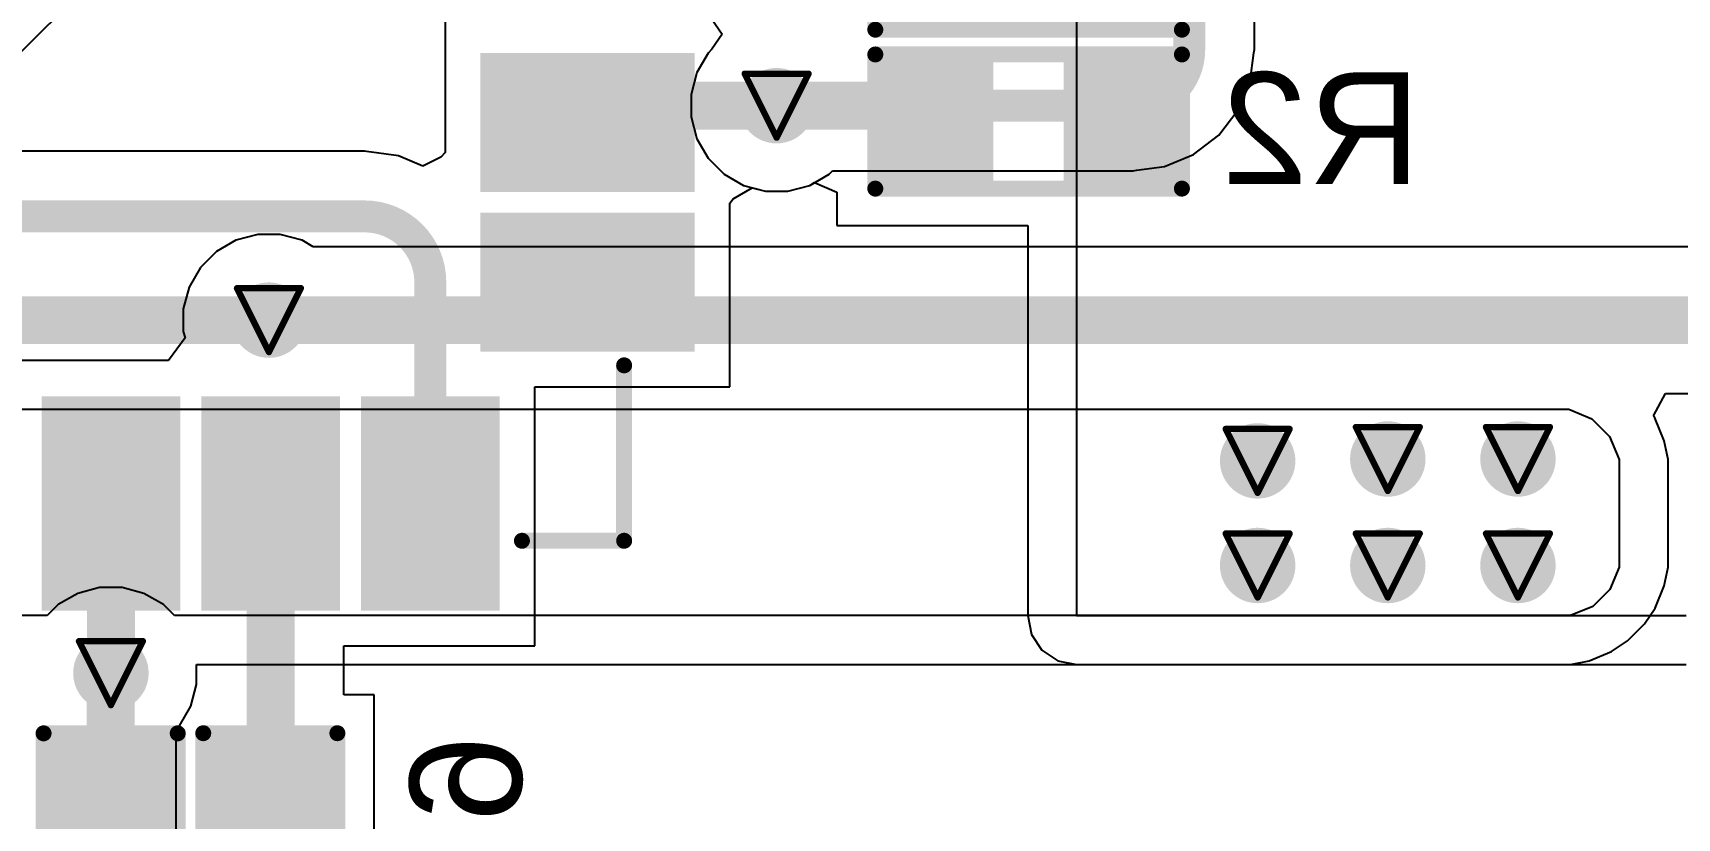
# Model space of a CAD drawing. Header units: inches. Extents: x -18 to 217, y -14 to 159.
# Drawn here: x 14.32 to 27.39, y 45.71 to 51.96 of the extents above; entities that cross this region are included whole.
import ezdxf

# ---------------------------------------------------------------- set-up
doc = ezdxf.new("R2010")
doc.units = ezdxf.units.IN
for name, color, linetype in [('Bottom Layer', 5, 'Continuous'), ('Bottom Overlay', 54, 'Continuous'), ('Bottom Paste', 16, 'Continuous'), ('Bottom Solder', 6, 'Continuous'), ('Drill Drawing', 1, 'Continuous'), ('Top Layer', 1, 'Continuous'), ('Via Holes', 16, 'Continuous')]:
    doc.layers.add(name, color=color, linetype=linetype)
doc.styles.add('Arial', font='', dxfattribs={"height": 0.2})
doc.styles.get('Arial').set_extended_font_data('Arial')

# ---------------------------------------------------------------- blocks, each defined once
blk = doc.blocks.new('41_SMD_UFL_M______B_3')
at = {"layer": 'Bottom Layer'}
for points in [[(6.17000163, 9.62999979), (6.17000163, 8.13000025), (5.270000889999999, 8.13000025), (5.270000889999999, 9.62999979)], [(7.44000163, 9.62999979), (7.44000163, 8.13000025), (6.54000089, 8.13000025), (6.54000089, 9.62999979)], [(8.00000051, 8.080000349999999), (9.500000049999999, 8.080000349999999), (9.500000049999999, 7.179999609999999), (8.00000051, 7.179999609999999)], [(8.00000051, 6.810000349999999), (9.500000049999999, 6.810000349999999), (9.500000049999999, 5.90999961), (8.00000051, 5.90999961)], [(8.00000051, 5.54000035), (9.500000049999999, 5.54000035), (9.500000049999999, 4.63999961), (8.00000051, 4.63999961)]]:
    blk.add_hatch(color=5, dxfattribs=at).paths.add_polyline_path(points)
at = {"layer": 'Bottom Paste'}
for points in [[(6.17000163, 9.62999979), (6.17000163, 8.13000025), (5.270000889999999, 8.13000025), (5.270000889999999, 9.62999979)], [(7.44000163, 9.62999979), (7.44000163, 8.13000025), (6.54000089, 8.13000025), (6.54000089, 9.62999979)], [(8.00000051, 8.080000349999999), (9.500000049999999, 8.080000349999999), (9.500000049999999, 7.179999609999999), (8.00000051, 7.179999609999999)], [(8.00000051, 6.810000349999999), (9.500000049999999, 6.810000349999999), (9.500000049999999, 5.90999961), (8.00000051, 5.90999961)], [(8.00000051, 5.54000035), (9.500000049999999, 5.54000035), (9.500000049999999, 4.63999961), (8.00000051, 4.63999961)]]:
    blk.add_hatch(color=16, dxfattribs=at).paths.add_polyline_path(points)
at = {"layer": 'Bottom Solder'}
for points in [[(6.27160163, 9.731599789999999), (6.27160163, 8.02840025), (5.16840089, 8.02840025), (5.16840089, 9.731599789999999)], [(7.54160163, 9.731599789999999), (7.54160163, 8.02840025), (6.43840089, 8.02840025), (6.43840089, 9.731599789999999)], [(7.89840051, 8.18160035), (9.601600049999998, 8.18160035), (9.601600049999998, 7.078399609999999), (7.89840051, 7.078399609999999)], [(7.89840051, 6.91160035), (9.601600049999998, 6.91160035), (9.601600049999998, 5.808399609999999), (7.89840051, 5.808399609999999)], [(7.89840051, 5.64160035), (9.601600049999998, 5.64160035), (9.601600049999998, 4.53839961), (7.89840051, 4.53839961)]]:
    blk.add_hatch(color=6, dxfattribs=at).paths.add_polyline_path(points)
at = {"layer": 'Bottom Overlay', "const_width": 0.127}
for points in [[(9.0464005, 9.171401519999998), (7.65139948, 9.171401519999998)], [(9.0464005, 8.358601519999999), (9.0464005, 9.171401519999998)]]:
    blk.add_lwpolyline(points, dxfattribs=at)
at = {"layer": 'Bottom Overlay', "const_width": 0.0635}
for points in [[(7.619649479999999, 9.171401519999998, 1), (7.683149479999999, 9.171401519999998, 1)], [(9.014650499999998, 9.171401519999998, 1), (9.0781505, 9.171401519999998, 1)], [(9.014650499999998, 9.171401519999998, 1), (9.0781505, 9.171401519999998, 1)], [(9.014650499999998, 8.358601519999999, 1), (9.0781505, 8.358601519999999, 1)]]:
    blk.add_lwpolyline(points, format="xyb", close=True, dxfattribs=at)
blk = doc.blocks.new('R___0603_B_52')
at = {"layer": 'Bottom Layer'}
for points in [[(-1.143, -0.4445), (-1.143, 0.4445), (-0.3810000000000001, 0.4445), (-0.3809999999999999, -0.4445)], [(0.3810000000000001, -0.4445), (0.3809999999999999, 0.4445), (1.143, 0.4445), (1.143, -0.4445)]]:
    blk.add_hatch(color=5, dxfattribs=at).paths.add_polyline_path(points)
at = {"layer": 'Bottom Paste'}
for points in [[(-1.143, -0.4445), (-1.143, 0.4445), (-0.3810000000000001, 0.4445), (-0.3809999999999999, -0.4445)], [(0.3810000000000001, -0.4445), (0.3809999999999999, 0.4445), (1.143, 0.4445), (1.143, -0.4445)]]:
    blk.add_hatch(color=16, dxfattribs=at).paths.add_polyline_path(points)
at = {"layer": 'Bottom Solder'}
for points in [[(-1.2446, -0.5461), (-1.2446, 0.5460999999999999), (-0.2794, 0.5461), (-0.2793999999999999, -0.5460999999999999)], [(0.2794, -0.5461), (0.2793999999999999, 0.5460999999999999), (1.2446, 0.5461), (1.2446, -0.5460999999999999)]]:
    blk.add_hatch(color=6, dxfattribs=at).paths.add_polyline_path(points)
at = {"layer": 'Bottom Overlay', "const_width": 0.127}
for points in [[(-1.2192, 0.53339492), (1.2192, 0.53340508)], [(-1.2192, -0.53340508), (-1.2192, 0.53339492)], [(1.2192, -0.53339492), (1.2192, 0.53340508)], [(-1.2192, -0.53340508), (1.2192, -0.53339492)]]:
    blk.add_lwpolyline(points, dxfattribs=at)
at = {"layer": 'Bottom Overlay', "const_width": 0.0635}
for points in [[(-1.25095, 0.53339492, 1), (-1.18745, 0.53339492, 1)], [(-1.25095, 0.53339492, 1), (-1.18745, 0.53339492, 1)], [(1.18745, 0.53340508, 1), (1.25095, 0.53340508, 1)], [(1.18745, 0.53340508, 1), (1.25095, 0.53340508, 1)], [(-1.25095, -0.53340508, 1), (-1.18745, -0.53340508, 1)], [(-1.25095, -0.53340508, 1), (-1.18745, -0.53340508, 1)], [(1.18745, -0.53339492, 1), (1.25095, -0.53339492, 1)], [(1.18745, -0.53339492, 1), (1.25095, -0.53339492, 1)]]:
    blk.add_lwpolyline(points, format="xyb", close=True, dxfattribs=at)
blk = doc.blocks.new('R___0603_B_62')
at = {"layer": 'Bottom Layer'}
for points in [[(-1.143, -0.4445), (-1.143, 0.4445), (-0.3809999999999999, 0.4445), (-0.3809999999999999, -0.4445)], [(0.3809999999999999, -0.4445), (0.3809999999999999, 0.4445), (1.143, 0.4445), (1.143, -0.4445)]]:
    blk.add_hatch(color=5, dxfattribs=at).paths.add_polyline_path(points)
at = {"layer": 'Bottom Paste'}
for points in [[(-1.143, -0.4445), (-1.143, 0.4445), (-0.3809999999999999, 0.4445), (-0.3809999999999999, -0.4445)], [(0.3809999999999999, -0.4445), (0.3809999999999999, 0.4445), (1.143, 0.4445), (1.143, -0.4445)]]:
    blk.add_hatch(color=16, dxfattribs=at).paths.add_polyline_path(points)
at = {"layer": 'Bottom Solder'}
for points in [[(-1.2446, -0.5460999999999999), (-1.2446, 0.5460999999999999), (-0.2794, 0.5460999999999999), (-0.2794, -0.5460999999999999)], [(0.2794, -0.5460999999999999), (0.2794, 0.5460999999999999), (1.2446, 0.5460999999999999), (1.2446, -0.5460999999999999)]]:
    blk.add_hatch(color=6, dxfattribs=at).paths.add_polyline_path(points)
at = {"layer": 'Bottom Overlay', "const_width": 0.127}
for points in [[(-1.21920254, 0.53339238), (1.2192, 0.53340508)], [(-1.21920254, -0.53339238), (-1.21920254, 0.53339238)], [(1.2192, 0.53340508), (1.21920254, -0.53339238)], [(-1.21920254, -0.53339238), (1.21920254, -0.53339238)]]:
    blk.add_lwpolyline(points, dxfattribs=at)
at = {"layer": 'Bottom Overlay', "const_width": 0.0635}
for points in [[(-1.25095254, 0.53339238, 1), (-1.18745254, 0.53339238, 1)], [(-1.25095254, 0.53339238, 1), (-1.18745254, 0.53339238, 1)], [(1.18745, 0.53340508, 1), (1.25095, 0.53340508, 1)], [(1.18745, 0.53340508, 1), (1.25095, 0.53340508, 1)], [(-1.25095254, -0.53339238, 1), (-1.18745254, -0.53339238, 1)], [(-1.25095254, -0.53339238, 1), (-1.18745254, -0.53339238, 1)], [(1.18745254, -0.53339238, 1), (1.25095254, -0.53339238, 1)], [(1.18745254, -0.53339238, 1), (1.25095254, -0.53339238, 1)]]:
    blk.add_lwpolyline(points, format="xyb", close=True, dxfattribs=at)
blk = doc.blocks.new('R___0603_B_67')
at = {"layer": 'Bottom Layer'}
for points in [[(-1.143, -0.4445), (-1.143, 0.4445), (-0.3810000000000001, 0.4445), (-0.3809999999999999, -0.4445)], [(0.3810000000000001, -0.4445), (0.3809999999999999, 0.4445), (1.143, 0.4445), (1.143, -0.4445)]]:
    blk.add_hatch(color=5, dxfattribs=at).paths.add_polyline_path(points)
at = {"layer": 'Bottom Paste'}
for points in [[(-1.143, -0.4445), (-1.143, 0.4445), (-0.3810000000000001, 0.4445), (-0.3809999999999999, -0.4445)], [(0.3810000000000001, -0.4445), (0.3809999999999999, 0.4445), (1.143, 0.4445), (1.143, -0.4445)]]:
    blk.add_hatch(color=16, dxfattribs=at).paths.add_polyline_path(points)
at = {"layer": 'Bottom Solder'}
for points in [[(-1.2446, -0.5461), (-1.2446, 0.5460999999999999), (-0.2794, 0.5461), (-0.2793999999999999, -0.5460999999999999)], [(0.2794, -0.5461), (0.2793999999999999, 0.5460999999999999), (1.2446, 0.5461), (1.2446, -0.5460999999999999)]]:
    blk.add_hatch(color=6, dxfattribs=at).paths.add_polyline_path(points)
at = {"layer": 'Bottom Overlay', "const_width": 0.127}
for points in [[(-1.21920254, 0.53339238), (1.21920254, 0.53340508)], [(-1.2192, -0.53340508), (-1.21920254, 0.53339238)], [(1.21920254, -0.53339238), (1.21920254, 0.53340508)], [(-1.2192, -0.53340508), (1.21920254, -0.53339238)]]:
    blk.add_lwpolyline(points, dxfattribs=at)
at = {"layer": 'Bottom Overlay', "const_width": 0.0635}
for points in [[(-1.25095254, 0.53339238, 1), (-1.18745254, 0.53339238, 1)], [(-1.25095254, 0.53339238, 1), (-1.18745254, 0.53339238, 1)], [(1.18745254, 0.53340508, 1), (1.25095254, 0.53340508, 1)], [(1.18745254, 0.53340508, 1), (1.25095254, 0.53340508, 1)], [(-1.25095, -0.53340508, 1), (-1.18745, -0.53340508, 1)], [(-1.25095, -0.53340508, 1), (-1.18745, -0.53340508, 1)], [(1.18745254, -0.53339238, 1), (1.25095254, -0.53339238, 1)], [(1.18745254, -0.53339238, 1), (1.25095254, -0.53339238, 1)]]:
    blk.add_lwpolyline(points, format="xyb", close=True, dxfattribs=at)
blk = doc.blocks.new('R___0603_B_68')
at = {"layer": 'Bottom Layer'}
for points in [[(-1.143, -0.4445), (-1.143, 0.4445), (-0.3809999999999999, 0.4445), (-0.3809999999999999, -0.4445)], [(0.3809999999999999, -0.4445), (0.3809999999999999, 0.4445), (1.143, 0.4445), (1.143, -0.4445)]]:
    blk.add_hatch(color=5, dxfattribs=at).paths.add_polyline_path(points)
at = {"layer": 'Bottom Paste'}
for points in [[(-1.143, -0.4445), (-1.143, 0.4445), (-0.3809999999999999, 0.4445), (-0.3809999999999999, -0.4445)], [(0.3809999999999999, -0.4445), (0.3809999999999999, 0.4445), (1.143, 0.4445), (1.143, -0.4445)]]:
    blk.add_hatch(color=16, dxfattribs=at).paths.add_polyline_path(points)
at = {"layer": 'Bottom Solder'}
for points in [[(-1.2446, -0.5460999999999999), (-1.2446, 0.5460999999999999), (-0.2794, 0.5460999999999999), (-0.2794, -0.5460999999999999)], [(0.2794, -0.5460999999999999), (0.2794, 0.5460999999999999), (1.2446, 0.5460999999999999), (1.2446, -0.5460999999999999)]]:
    blk.add_hatch(color=6, dxfattribs=at).paths.add_polyline_path(points)
at = {"layer": 'Bottom Overlay', "const_width": 0.127}
for points in [[(-1.21920254, 0.5333974599999999), (-1.2192, -0.53340508)], [(-1.21920254, 0.5333974599999999), (1.21920254, 0.5333974599999999)], [(1.21920254, -0.5333974599999999), (1.21920254, 0.5333974599999999)], [(-1.2192, -0.53340508), (1.21920254, -0.5333974599999999)]]:
    blk.add_lwpolyline(points, dxfattribs=at)
at = {"layer": 'Bottom Overlay', "const_width": 0.0635}
for points in [[(-1.25095254, 0.5333974599999999, 1), (-1.18745254, 0.5333974599999999, 1)], [(-1.25095254, 0.5333974599999999, 1), (-1.18745254, 0.5333974599999999, 1)], [(1.18745254, 0.5333974599999999, 1), (1.25095254, 0.5333974599999999, 1)], [(1.18745254, 0.5333974599999999, 1), (1.25095254, 0.5333974599999999, 1)], [(-1.25095, -0.53340508, 1), (-1.18745, -0.53340508, 1)], [(-1.25095, -0.53340508, 1), (-1.18745, -0.53340508, 1)], [(1.18745254, -0.5333974599999999, 1), (1.25095254, -0.5333974599999999, 1)], [(1.18745254, -0.5333974599999999, 1), (1.25095254, -0.5333974599999999, 1)]]:
    blk.add_lwpolyline(points, format="xyb", close=True, dxfattribs=at)

msp = doc.modelspace()

# ---------------------------------------------------------------- hatches: boundary and pattern name
at = {"layer": 'Bottom Layer'}
h = msp.add_hatch(color=5, dxfattribs=at)
edge = h.paths.add_edge_path()
edge.add_arc((20.23222776, 51.37953656), 0.2999994, 0, 360)
h = msp.add_hatch(color=5, dxfattribs=at)
edge = h.paths.add_edge_path()
edge.add_arc((16.194786, 49.67421865999999), 0.2999994, 0, 360)
h = msp.add_hatch(color=5, dxfattribs=at)
edge = h.paths.add_edge_path()
edge.add_arc((24.057356, 48.5549194), 0.2999994, 0, 360)
h = msp.add_hatch(color=5, dxfattribs=at)
edge = h.paths.add_edge_path()
edge.add_arc((25.09234504, 48.56993334), 0.2999994, 0, 360)
h = msp.add_hatch(color=5, dxfattribs=at)
edge = h.paths.add_edge_path()
edge.add_arc((26.12733408, 48.56993588), 0.2999994, 0, 360)
h = msp.add_hatch(color=5, dxfattribs=at)
edge = h.paths.add_edge_path()
edge.add_arc((24.057356, 47.72313036), 0.2999994, 0, 360)
h = msp.add_hatch(color=5, dxfattribs=at)
edge = h.paths.add_edge_path()
edge.add_arc((25.09234504, 47.7231329), 0.2999994, 0, 360)
h = msp.add_hatch(color=5, dxfattribs=at)
edge = h.paths.add_edge_path()
edge.add_arc((26.12733408, 47.72313544), 0.2999994, 0, 360)
h = msp.add_hatch(color=5, dxfattribs=at)
edge = h.paths.add_edge_path()
edge.add_arc((14.9380067, 46.8670005), 0.2999994, 0, 360)
at = {"layer": 'Top Layer'}
h = msp.add_hatch(color=1, dxfattribs=at)
edge = h.paths.add_edge_path()
edge.add_arc((20.23222776, 51.37953656), 0.2999994, 0, 360)
h = msp.add_hatch(color=1, dxfattribs=at)
edge = h.paths.add_edge_path()
edge.add_arc((16.194786, 49.67421865999999), 0.2999994, 0, 360)
h = msp.add_hatch(color=1, dxfattribs=at)
edge = h.paths.add_edge_path()
edge.add_arc((24.057356, 48.5549194), 0.2999994, 0, 360)
h = msp.add_hatch(color=1, dxfattribs=at)
edge = h.paths.add_edge_path()
edge.add_arc((25.09234504, 48.56993334), 0.2999994, 0, 360)
h = msp.add_hatch(color=1, dxfattribs=at)
edge = h.paths.add_edge_path()
edge.add_arc((26.12733408, 48.56993588), 0.2999994, 0, 360)
h = msp.add_hatch(color=1, dxfattribs=at)
edge = h.paths.add_edge_path()
edge.add_arc((24.057356, 47.72313036), 0.2999994, 0, 360)
h = msp.add_hatch(color=1, dxfattribs=at)
edge = h.paths.add_edge_path()
edge.add_arc((25.09234504, 47.7231329), 0.2999994, 0, 360)
h = msp.add_hatch(color=1, dxfattribs=at)
edge = h.paths.add_edge_path()
edge.add_arc((26.12733408, 47.72313544), 0.2999994, 0, 360)
h = msp.add_hatch(color=1, dxfattribs=at)
edge = h.paths.add_edge_path()
edge.add_arc((14.9380067, 46.8670005), 0.2999994, 0, 360)
at = {"layer": 'Via Holes'}
h = msp.add_hatch(color=7, dxfattribs=at)
edge = h.paths.add_edge_path()
edge.add_arc((20.23222776, 51.37953656), 0.1499997, 0, 360)
h = msp.add_hatch(color=7, dxfattribs=at)
edge = h.paths.add_edge_path()
edge.add_arc((16.194786, 49.67421865999999), 0.1499997, 0, 360)
h = msp.add_hatch(color=7, dxfattribs=at)
edge = h.paths.add_edge_path()
edge.add_arc((24.057356, 48.5549194), 0.1499997, 0, 360)
h = msp.add_hatch(color=7, dxfattribs=at)
edge = h.paths.add_edge_path()
edge.add_arc((25.09234504, 48.56993334), 0.1499997, 0, 360)
h = msp.add_hatch(color=7, dxfattribs=at)
edge = h.paths.add_edge_path()
edge.add_arc((26.12733408, 48.56993588), 0.1499997, 0, 360)
h = msp.add_hatch(color=7, dxfattribs=at)
edge = h.paths.add_edge_path()
edge.add_arc((24.057356, 47.72313036), 0.1499997, 0, 360)
h = msp.add_hatch(color=7, dxfattribs=at)
edge = h.paths.add_edge_path()
edge.add_arc((25.09234504, 47.7231329), 0.1499997, 0, 360)
h = msp.add_hatch(color=7, dxfattribs=at)
edge = h.paths.add_edge_path()
edge.add_arc((26.12733408, 47.72313544), 0.1499997, 0, 360)
h = msp.add_hatch(color=7, dxfattribs=at)
edge = h.paths.add_edge_path()
edge.add_arc((14.9380067, 46.8670005), 0.1499997, 0, 360)

# ---------------------------------------------------------------- linework, layer by layer
at = {"layer": 'Bottom Layer'}
for p, q in [((22.61699058, 61.60966595999999), (22.61699058, 47.3242005)), ((17.59700824, 52.95504014), (17.59700824, 51.68504014)), ((17.59700824, 51.68504014), (17.59700824, 51.00715223999999)), ((16.95484544, 51.01715221999999), (3.06952904, 51.01715221999999)), ((16.97051724, 51.01403564), (16.95484544, 51.01715221999999)), ((17.2240321, 50.98066004), (16.97051724, 51.01403564)), ((17.59700824, 51.00715223999999), (17.56200196, 50.96977868)), ((17.4192057, 50.89981438), (17.2240321, 50.98066004)), ((17.56200196, 50.96977868), (17.4192057, 50.89981438)), ((20.32188214, 50.69853716), (20.49508474, 50.74494549999999)), ((20.49508474, 50.74494549999999), (20.53419058, 50.76752102)), ((20.53419058, 50.76752102), (20.71199058, 50.69253768)), ((19.85900524, 50.60335827999999), (19.88660996, 50.63877096)), ((19.85900524, 49.14504014), (19.85900524, 50.60335827999999)), ((19.88660996, 50.63877096), (20.03680778, 50.72687594)), ((20.03680778, 50.72687594), (20.14257338, 50.69853716)), ((20.14257338, 50.69853716), (20.32188214, 50.69853716)), ((20.71199058, 50.69253768), (20.71199058, 50.42797128)), ((20.71199058, 50.42797128), (22.22852552, 50.42797128)), ((22.22852552, 50.42797128), (22.22852552, 47.3242005)), ((18.3090058, 47.08504172), (18.3090058, 49.14504014)), ((18.3090058, 49.14504014), (19.85900524, 49.14504014)), ((22.22852552, 47.3242005), (22.2580962, 47.17554192)), ((22.61699058, 47.3242005), (27.46558388, 47.32419796)), ((16.79070302, 46.6941408), (16.79070302, 47.08504172)), ((16.79070302, 47.08504172), (18.3090058, 47.08504172)), ((22.2580962, 47.17554192), (22.34230482, 47.04951473999999)), ((22.34230482, 47.04951473999999), (22.468332, 46.96530611999999)), ((22.468332, 46.96530611999999), (22.61699058, 46.93573543999999)), ((22.61699058, 46.93573543999999), (27.46558388, 46.9357329)), ((17.03115212, 46.6941408), (16.79070302, 46.6941408)), ((17.03115212, 44.99083711999999), (17.03115212, 46.6941408))]:
    msp.add_line(p, q, dxfattribs=at)
for points, const_width in [([(18.72800674, 51.37303923999999), (18.73450406, 51.37953656)], 0.3809999999999999), ([(18.73450406, 51.37953656), (20.23222776, 51.37953656)], 0.3809999999999999), ([(20.23222776, 51.37953656), (21.21999058, 51.37953656)], 0.3809999999999999), ([(21.21999058, 51.37953656), (21.47399058, 51.38047128)], 0.3809999999999999), ([(2.62439912, 50.4992005), (16.95484544, 50.4992005)], 0.254), ([(17.4780067, 48.21604022), (17.4780067, 49.97603924)], 0.254), ([(12.84658848, 49.67421865999999), (16.194786, 49.67421865999999)], 0.3809999999999999), ([(14.9380067, 47.1210005), (14.9380067, 48.21604022)], 0.3809999999999999), ([(16.2080067, 45.93449537999999), (16.2080067, 48.21604022)], 0.3809999999999999), ([(14.93625918, 47.59303918), (14.9380067, 48.21604022)], 0.254), ([(14.93625918, 46.31205876), (14.93625918, 46.8670005)], 0.3809999999999999)]:
    msp.add_lwpolyline(points, dxfattribs=dict(at, const_width=const_width))
for points, const_width in [([(18.63275674, 51.37303923999999, 1), (18.82325674, 51.37303923999999, 1)], 0.1905), ([(18.63925406, 51.37953656, 1), (18.82975406, 51.37953656, 1)], 0.1905), ([(18.63925406, 51.37953656, 1), (18.82975406, 51.37953656, 1)], 0.1905), ([(20.13697776, 51.37953656, 1), (20.32747776, 51.37953656, 1)], 0.1905), ([(20.13697776, 51.37953656, 1), (20.32747776, 51.37953656, 1)], 0.1905), ([(21.12474058, 51.37953656, 1), (21.31524058, 51.37953656, 1)], 0.1905), ([(21.12474058, 51.37953656, 1), (21.31524058, 51.37953656, 1)], 0.1905), ([(21.37874058, 51.38047128, 1), (21.56924058, 51.38047128, 1)], 0.1905), ([(16.89134544, 50.4992005, 1), (17.01834544, 50.4992005, 1)], 0.127), ([(16.89134544, 50.4992005, 1), (17.01834544, 50.4992005, 1)], 0.127), ([(17.4145067, 49.97603924, 1), (17.5415067, 49.97603924, 1)], 0.127), ([(17.4145067, 49.97603924, 1), (17.5415067, 49.97603924, 1)], 0.127), ([(16.099536, 49.67421865999999, 1), (16.290036, 49.67421865999999, 1)], 0.1905), ([(14.8427567, 48.21604022, 1), (15.0332567, 48.21604022, 1)], 0.1905), ([(16.1127567, 48.21604022, 1), (16.3032567, 48.21604022, 1)], 0.1905), ([(14.8745067, 48.21604022, 1), (15.0015067, 48.21604022, 1)], 0.127), ([(17.4145067, 48.21604022, 1), (17.5415067, 48.21604022, 1)], 0.127), ([(14.87275918, 47.59303918, 1), (14.99975918, 47.59303918, 1)], 0.127), ([(14.8427567, 47.1210005, 1), (15.0332567, 47.1210005, 1)], 0.1905), ([(14.84100918, 46.8670005, 1), (15.03150918, 46.8670005, 1)], 0.1905), ([(14.84100918, 46.31205876, 1), (15.03150918, 46.31205876, 1)], 0.1905), ([(16.1127567, 45.93449537999999, 1), (16.3032567, 45.93449537999999, 1)], 0.1905)]:
    msp.add_lwpolyline(points, format="xyb", close=True, dxfattribs=dict(at, const_width=const_width))
at = {"layer": 'Bottom Layer', "const_width": 0.254}
msp.add_lwpolyline([(16.95484544, 50.4992005, -0.4142135623730951), (17.4780067, 49.97603924)], format="xyb", dxfattribs=at)
at = {"layer": 'Drill Drawing', "const_width": 0.0508}
for points in [[(19.97822776, 51.63353656), (20.48622776, 51.63353656)], [(19.97822776, 51.63353656), (20.23222776, 51.12553656)], [(20.23222776, 51.12553656), (20.48622776, 51.63353656)], [(15.940786, 49.92821866), (16.448786, 49.92821866)], [(15.940786, 49.92821866), (16.194786, 49.42021866)], [(16.194786, 49.42021866), (16.448786, 49.92821866)], [(23.803356, 48.80891939999999), (24.311356, 48.80891939999999)], [(23.803356, 48.80891939999999), (24.057356, 48.3009194)], [(24.057356, 48.3009194), (24.311356, 48.80891939999999)], [(24.83834504, 48.82393334), (25.34634504, 48.82393334)], [(24.83834504, 48.82393334), (25.09234504, 48.31593334)], [(25.09234504, 48.31593334), (25.34634504, 48.82393334)], [(25.87333408, 48.82393588), (26.38133408, 48.82393588)], [(25.87333408, 48.82393588), (26.12733408, 48.31593588)], [(26.12733408, 48.31593588), (26.38133408, 48.82393588)], [(23.803356, 47.97713036), (24.311356, 47.97713036)], [(23.803356, 47.97713036), (24.057356, 47.46913035999999)], [(24.057356, 47.46913035999999), (24.311356, 47.97713036)], [(24.83834504, 47.9771329), (25.34634504, 47.9771329)], [(24.83834504, 47.9771329), (25.09234504, 47.4691329)], [(25.09234504, 47.4691329), (25.34634504, 47.9771329)], [(25.87333408, 47.97713544), (26.38133408, 47.97713544)], [(25.87333408, 47.97713544), (26.12733408, 47.46913544)], [(26.12733408, 47.46913544), (26.38133408, 47.97713544)], [(14.6840067, 47.1210005), (15.1920067, 47.1210005)], [(14.6840067, 47.1210005), (14.9380067, 46.6130005)], [(14.9380067, 46.6130005), (15.1920067, 47.1210005)]]:
    msp.add_lwpolyline(points, dxfattribs=at)
at = {"layer": 'Drill Drawing', "const_width": 0.0254}
for points in [[(19.96552776, 51.63353656, 1), (19.99092776, 51.63353656, 1)], [(19.96552776, 51.63353656, 1), (19.99092776, 51.63353656, 1)], [(20.47352776, 51.63353656, 1), (20.49892776, 51.63353656, 1)], [(20.47352776, 51.63353656, 1), (20.49892776, 51.63353656, 1)], [(20.21952776, 51.12553656, 1), (20.24492776, 51.12553656, 1)], [(20.21952776, 51.12553656, 1), (20.24492776, 51.12553656, 1)], [(15.928086, 49.92821866, 1), (15.953486, 49.92821866, 1)], [(15.928086, 49.92821866, 1), (15.953486, 49.92821866, 1)], [(16.436086, 49.92821866, 1), (16.461486, 49.92821866, 1)], [(16.436086, 49.92821866, 1), (16.461486, 49.92821866, 1)], [(16.182086, 49.42021866, 1), (16.207486, 49.42021866, 1)], [(16.182086, 49.42021866, 1), (16.207486, 49.42021866, 1)], [(23.790656, 48.80891939999999, 1), (23.816056, 48.80891939999999, 1)], [(23.790656, 48.80891939999999, 1), (23.816056, 48.80891939999999, 1)], [(24.298656, 48.80891939999999, 1), (24.324056, 48.80891939999999, 1)], [(24.298656, 48.80891939999999, 1), (24.324056, 48.80891939999999, 1)], [(24.82564504, 48.82393334, 1), (24.85104504, 48.82393334, 1)], [(24.82564504, 48.82393334, 1), (24.85104504, 48.82393334, 1)], [(25.33364504, 48.82393334, 1), (25.35904504, 48.82393334, 1)], [(25.33364504, 48.82393334, 1), (25.35904504, 48.82393334, 1)], [(25.86063408, 48.82393588, 1), (25.88603408, 48.82393588, 1)], [(25.86063408, 48.82393588, 1), (25.88603408, 48.82393588, 1)], [(26.36863408, 48.82393588, 1), (26.39403408, 48.82393588, 1)], [(26.36863408, 48.82393588, 1), (26.39403408, 48.82393588, 1)], [(24.044656, 48.3009194, 1), (24.070056, 48.3009194, 1)], [(24.044656, 48.3009194, 1), (24.070056, 48.3009194, 1)], [(25.07964504, 48.31593334, 1), (25.10504504, 48.31593334, 1)], [(25.07964504, 48.31593334, 1), (25.10504504, 48.31593334, 1)], [(26.11463407999999, 48.31593588, 1), (26.14003408, 48.31593588, 1)], [(26.11463407999999, 48.31593588, 1), (26.14003408, 48.31593588, 1)], [(23.790656, 47.97713036, 1), (23.816056, 47.97713036, 1)], [(23.790656, 47.97713036, 1), (23.816056, 47.97713036, 1)], [(24.298656, 47.97713036, 1), (24.324056, 47.97713036, 1)], [(24.298656, 47.97713036, 1), (24.324056, 47.97713036, 1)], [(24.82564504, 47.9771329, 1), (24.85104504, 47.9771329, 1)], [(24.82564504, 47.9771329, 1), (24.85104504, 47.9771329, 1)], [(25.33364504, 47.9771329, 1), (25.35904504, 47.9771329, 1)], [(25.33364504, 47.9771329, 1), (25.35904504, 47.9771329, 1)], [(25.86063408, 47.97713544, 1), (25.88603408, 47.97713544, 1)], [(25.86063408, 47.97713544, 1), (25.88603408, 47.97713544, 1)], [(26.36863408, 47.97713544, 1), (26.39403408, 47.97713544, 1)], [(26.36863408, 47.97713544, 1), (26.39403408, 47.97713544, 1)], [(24.044656, 47.46913035999999, 1), (24.070056, 47.46913035999999, 1)], [(24.044656, 47.46913035999999, 1), (24.070056, 47.46913035999999, 1)], [(25.07964504, 47.4691329, 1), (25.10504504, 47.4691329, 1)], [(25.07964504, 47.4691329, 1), (25.10504504, 47.4691329, 1)], [(26.11463407999999, 47.46913544, 1), (26.14003408, 47.46913544, 1)], [(26.11463407999999, 47.46913544, 1), (26.14003408, 47.46913544, 1)], [(14.6713067, 47.1210005, 1), (14.6967067, 47.1210005, 1)], [(14.6713067, 47.1210005, 1), (14.6967067, 47.1210005, 1)], [(15.1793067, 47.1210005, 1), (15.2047067, 47.1210005, 1)], [(15.1793067, 47.1210005, 1), (15.2047067, 47.1210005, 1)], [(14.9253067, 46.6130005, 1), (14.9507067, 46.6130005, 1)], [(14.9253067, 46.6130005, 1), (14.9507067, 46.6130005, 1)]]:
    msp.add_lwpolyline(points, format="xyb", close=True, dxfattribs=at)
at = {"layer": 'Top Layer'}
for p, q in [((24.03119146, 51.82550976), (24.03119146, 70.83264218)), ((14.23044398, 51.81388926), (16.9714799, 54.55492263999999)), ((19.71769234, 52.06869443999999), (19.79809604, 51.94838734)), ((19.79809604, 51.94838734), (19.71769234, 51.82808278)), ((19.68729108, 51.79768152), (19.5976367, 51.64239354)), ((19.71769234, 51.82808278), (19.68729108, 51.79768152)), ((23.99668556, 51.57647291999999), (24.02610638, 51.79994212)), ((24.02610638, 51.79994212), (24.03119146, 51.82550976)), ((19.5976367, 51.64239354), (19.55122836, 51.46919094)), ((23.9005618, 51.34440582), (23.99668556, 51.57647291999999)), ((19.55122836, 51.46919094), (19.55122836, 51.28988217999999)), ((19.55122836, 51.28988217999999), (19.5976367, 51.11667958)), ((23.74764872, 51.14512757999999), (23.9005618, 51.34440582)), ((23.54837048, 50.9922145), (23.74764872, 51.14512757999999)), ((19.5976367, 51.11667958), (19.68729108, 50.9613916)), ((19.68729108, 50.9613916), (19.8140828, 50.83459988)), ((23.06726654, 50.86158483999999), (23.09283418, 50.86666992)), ((23.09283418, 50.86666992), (23.31630338, 50.89609074)), ((23.31630338, 50.89609074), (23.54837048, 50.9922145)), ((19.8140828, 50.83459988), (19.96937078, 50.74494549999999)), ((19.96937078, 50.74494549999999), (20.14257338, 50.69853716)), ((20.32188214, 50.69853716), (20.49508474, 50.74494549999999)), ((20.49508474, 50.74494549999999), (20.65037272, 50.83459988)), ((20.65037272, 50.83459988), (20.67735768, 50.86158483999999)), ((20.67735768, 50.86158483999999), (23.06726654, 50.86158483999999)), ((20.14257338, 50.69853716), (20.32188214, 50.69853716)), ((16.10513162, 50.35521806), (15.93192902, 50.30880972)), ((16.28444038, 50.35521806), (16.10513162, 50.35521806)), ((16.45764298, 50.30880972), (16.28444038, 50.35521806)), ((15.77664104, 50.21915533999999), (15.64984932, 50.09236361999999)), ((15.93192902, 50.30880972), (15.77664104, 50.21915533999999)), ((16.5475285, 50.25691498), (16.45764298, 50.30880972)), ((28.80254844, 50.25691498), (16.5475285, 50.25691498)), ((15.64984932, 50.09236361999999), (15.56019494, 49.93707564)), ((15.56019494, 49.93707564), (15.5137866, 49.76387304)), ((15.5137866, 49.76387304), (15.5137866, 49.58456428)), ((15.5137866, 49.58456428), (15.52779216, 49.5322987)), ((15.52779216, 49.5322987), (15.39677642, 49.35449616)), ((15.39677642, 49.35449616), (12.47103678, 49.35449361999999)), ((27.20492654, 48.91372234), (27.29996318, 49.09152234)), ((27.29996318, 49.09152234), (28.85128596, 49.09152234)), ((12.47102154, 48.96602856), (19.9683116, 48.96603618)), ((19.9683116, 48.96603618), (26.43336344, 48.96603364)), ((26.43336344, 48.96603364), (26.53258599999999, 48.96603364)), ((26.53258599999999, 48.96603364), (26.71592828, 48.89009017999999)), ((27.2151475, 48.89842646), (27.20492654, 48.91372234)), ((26.71592828, 48.89009017999999), (26.85625312, 48.74976534)), ((27.29109096, 48.71508418), (27.2151475, 48.89842646)), ((26.85625312, 48.74976534), (26.93219658, 48.56642306)), ((27.32066164, 48.56642306), (27.29109096, 48.71508418)), ((26.93219658, 48.56642306), (26.93219658, 48.4672005)), ((27.32066418, 47.7108012), (27.32066164, 48.56642306)), ((26.93219658, 48.4672005), (26.93219912, 47.80680049999999)), ((26.93219912, 47.80680049999999), (26.93219912, 47.71080374)), ((26.93219912, 47.71080374), (26.85872708, 47.53342792)), ((27.2910935, 47.56214262), (27.32066418, 47.7108012)), ((14.67514972, 47.50159156), (14.51986174, 47.41193718)), ((14.84835232, 47.54799989999999), (14.67514972, 47.50159156)), ((15.02766108, 47.54799989999999), (14.84835232, 47.54799989999999)), ((15.20086368, 47.50159156), (15.02766108, 47.54799989999999)), ((15.35615166, 47.41193718), (15.20086368, 47.50159156)), ((26.85872708, 47.53342792), (26.72296916, 47.39767)), ((27.21762146, 47.3847668), (27.2910935, 47.56214262)), ((14.51986174, 47.41193718), (14.43211744, 47.32419288)), ((15.44389596, 47.32419288), (15.35615166, 47.41193718)), ((26.72296916, 47.39767), (26.54559334, 47.3242005)), ((27.13341284, 47.25874216), (27.21762146, 47.3847668)), ((14.43211744, 47.32419288), (14.15388838, 47.32419288)), ((26.44959912, 47.3242005), (15.44389596, 47.32419288)), ((26.54559334, 47.3242005), (26.44959912, 47.3242005)), ((26.99765238, 47.1229817), (27.13341284, 47.25874216)), ((26.8716252, 47.03877307999999), (26.99765238, 47.1229817)), ((26.54559334, 46.93573543999999), (26.69424938, 46.96530358)), ((26.69424938, 46.96530358), (26.8716252, 47.03877307999999)), ((15.6190061, 46.93572782), (26.44959912, 46.93573543999999)), ((15.6190061, 46.77734612), (15.6190061, 46.93572782)), ((26.44959912, 46.93573543999999), (26.54559334, 46.93573543999999)), ((15.57259776, 46.60414352), (15.6190061, 46.77734612)), ((15.48294338, 46.44885554), (15.57259776, 46.60414352)), ((15.45595842, 46.42187058), (15.48294338, 46.44885554)), ((15.45595842, 43.00560614), (15.45595842, 46.42187058))]:
    msp.add_line(p, q, dxfattribs=at)
for points, const_width in [([(23.51323974, 51.82550976), (23.51323974, 70.83264218)], 0.254), ([(20.23222776, 51.37953656), (23.06726654, 51.37953656)], 0.254), ([(16.194786, 49.67421865999999), (29.18060458, 49.67421865999999)], 0.3809999999999999), ([(14.9380067, 42.92993953999999), (14.9380067, 46.8670005)], 0.254)]:
    msp.add_lwpolyline(points, dxfattribs=dict(at, const_width=const_width))
at = {"layer": 'Top Layer', "const_width": 0.254}
msp.add_lwpolyline([(23.51323974, 51.82550976, -0.4142135623730951), (23.06726654, 51.37953656)], format="xyb", dxfattribs=at)
at = {"layer": 'Top Layer'}
for points, const_width in [([(23.44973974, 51.82550976, 1), (23.57673974, 51.82550976, 1)], 0.127), ([(23.44973974, 51.82550976, 1), (23.57673974, 51.82550976, 1)], 0.127), ([(20.16872776, 51.37953656, 1), (20.29572776, 51.37953656, 1)], 0.127), ([(23.00376654, 51.37953656, 1), (23.13076654, 51.37953656, 1)], 0.127), ([(23.00376654, 51.37953656, 1), (23.13076654, 51.37953656, 1)], 0.127), ([(16.099536, 49.67421865999999, 1), (16.290036, 49.67421865999999, 1)], 0.1905), ([(14.8745067, 46.8670005, 1), (15.0015067, 46.8670005, 1)], 0.127)]:
    msp.add_lwpolyline(points, format="xyb", close=True, dxfattribs=dict(at, const_width=const_width))

# ---------------------------------------------------------------- block references
at = {"rotation": 270}
for name, p in [('41_SMD_UFL_M______B_3', (9.848006719999999, 56.9660405)), ('R___0603_B_67', (14.93599248, 45.16905876)), ('R___0603_B_52', (16.20565212, 45.1701408))]:
    msp.add_blockref(name, p, dxfattribs=at)
for name, p in [('R___0603_B_62', (22.23599058, 52.51741591999999)), ('R___0603_B_68', (22.23599058, 51.25347127999999))]:
    msp.add_blockref(name, p)

# ---------------------------------------------------------------- texts
at = {"layer": 'Bottom Overlay', "style": 'Arial', "text_generation_flag": 2}
msp.add_text('R2', height=0.889, dxfattribs=at).set_placement((25.35591322, 50.75568462))
msp.add_text('R19', height=0.889, rotation=270, dxfattribs=at).set_placement((17.31466438, 44.09229942))

doc.saveas('drawing.dxf')
